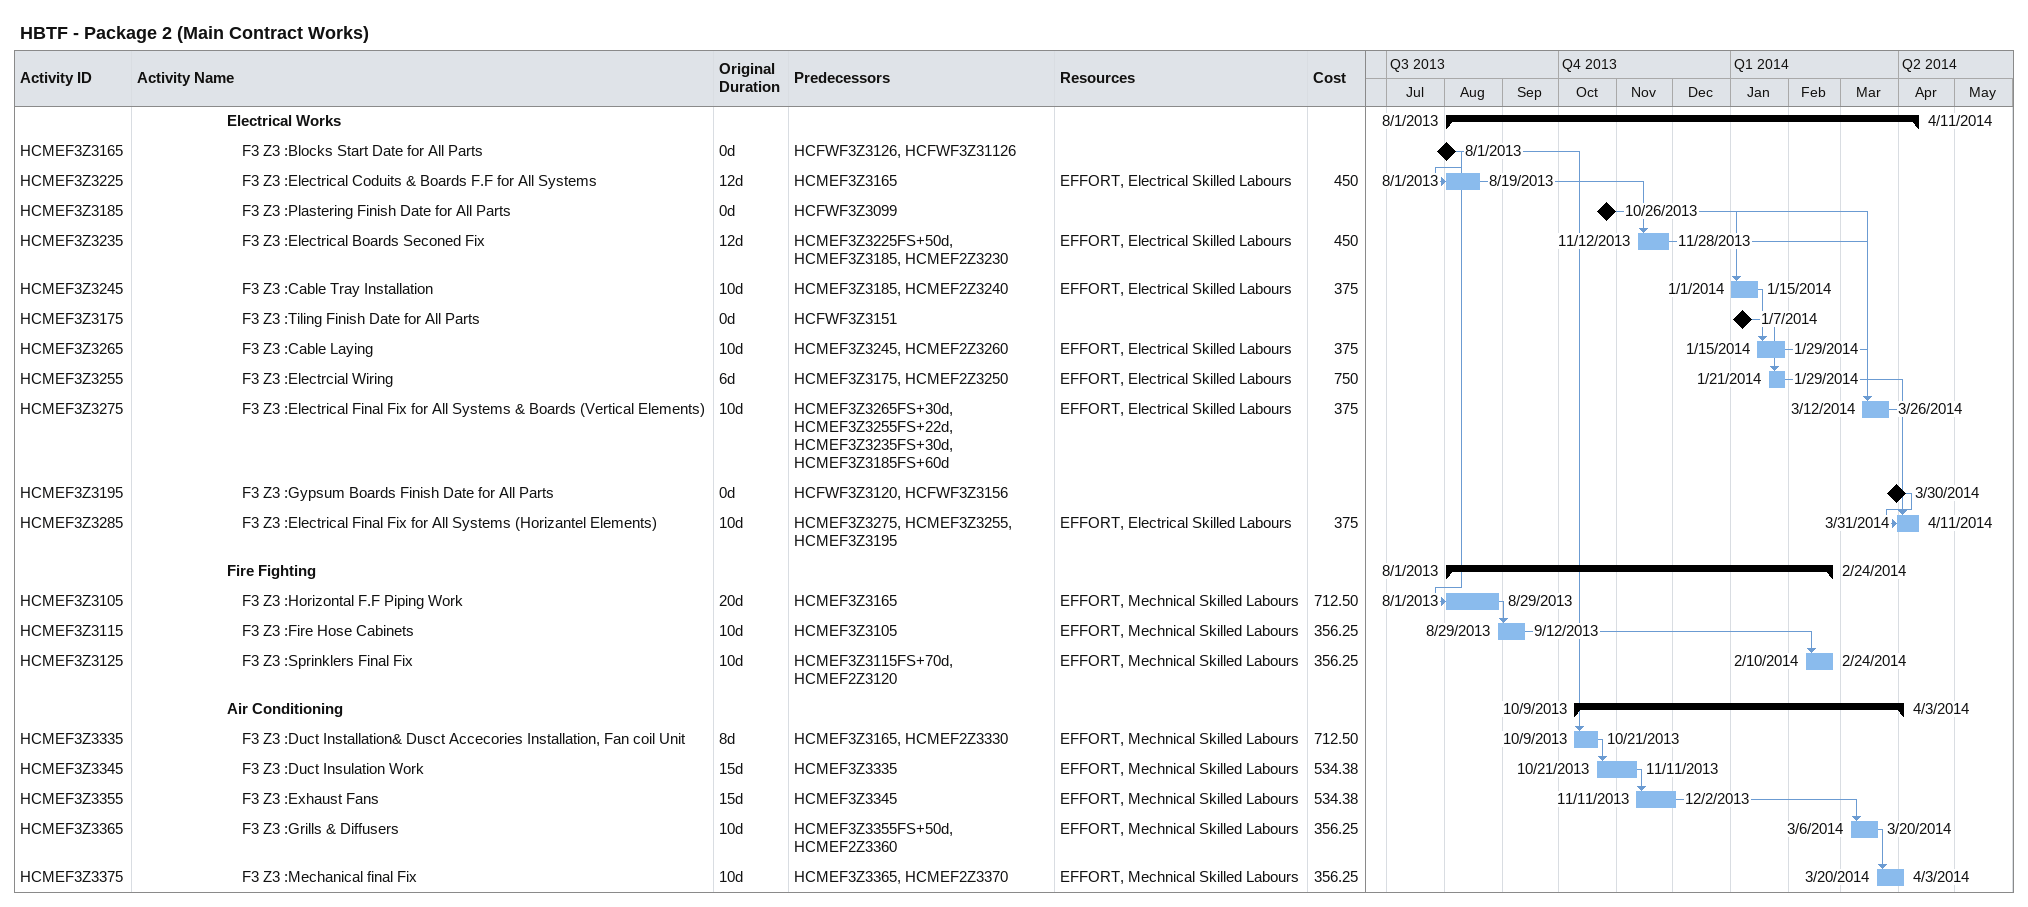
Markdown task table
HBTF - Package 2 (Main Contract Works)

| ID | Level | Task | Original duration | Start | Finish | Predecessors | Resources | Cost |
|---|---|---|---|---|---|---|---|---|
|  | 7 | **Electrical Works** |  | 2013-08-01 | 2014-04-11 |  |  |  |
| HCMEF3Z3165 | 8 | F3 Z3 :Blocks Start Date for All Parts | 0d | 2013-08-01 | 2013-08-01 | HCFWF3Z3126, HCFWF3Z31126 |  |  |
| HCMEF3Z3225 | 8 | F3 Z3 :Electrical Coduits & Boards F.F for All Systems | 12d | 2013-08-01 | 2013-08-19 | HCMEF3Z3165 | EFFORT, Electrical Skilled Labours | 450 |
| HCMEF3Z3185 | 8 | F3 Z3 :Plastering Finish Date for All Parts | 0d | 2013-10-26 | 2013-10-26 | HCFWF3Z3099 |  |  |
| HCMEF3Z3235 | 8 | F3 Z3 :Electrical Boards Seconed Fix | 12d | 2013-11-12 | 2013-11-28 | HCMEF3Z3225FS+50d, HCMEF3Z3185, HCMEF2Z3230 | EFFORT, Electrical Skilled Labours | 450 |
| HCMEF3Z3245 | 8 | F3 Z3 :Cable Tray Installation | 10d | 2014-01-01 | 2014-01-15 | HCMEF3Z3185, HCMEF2Z3240 | EFFORT, Electrical Skilled Labours | 375 |
| HCMEF3Z3175 | 8 | F3 Z3 :Tiling Finish Date for All Parts | 0d | 2014-01-07 | 2014-01-07 | HCFWF3Z3151 |  |  |
| HCMEF3Z3265 | 8 | F3 Z3 :Cable Laying | 10d | 2014-01-15 | 2014-01-29 | HCMEF3Z3245, HCMEF2Z3260 | EFFORT, Electrical Skilled Labours | 375 |
| HCMEF3Z3255 | 8 | F3 Z3 :Electrcial Wiring | 6d | 2014-01-21 | 2014-01-29 | HCMEF3Z3175, HCMEF2Z3250 | EFFORT, Electrical Skilled Labours | 750 |
| HCMEF3Z3275 | 8 | F3 Z3 :Electrical Final Fix for All Systems & Boards (Vertical Elements) | 10d | 2014-03-12 | 2014-03-26 | HCMEF3Z3265FS+30d, HCMEF3Z3255FS+22d, HCMEF3Z3235FS+30d, HCMEF3Z3185FS+60d | EFFORT, Electrical Skilled Labours | 375 |
| HCMEF3Z3195 | 8 | F3 Z3 :Gypsum Boards Finish Date for All Parts | 0d | 2014-03-30 | 2014-03-30 | HCFWF3Z3120, HCFWF3Z3156 |  |  |
| HCMEF3Z3285 | 8 | F3 Z3 :Electrical Final Fix for All Systems (Horizantel Elements) | 10d | 2014-03-31 | 2014-04-11 | HCMEF3Z3275, HCMEF3Z3255, HCMEF3Z3195 | EFFORT, Electrical Skilled Labours | 375 |
|  | 7 | **Fire Fighting** |  | 2013-08-01 | 2014-02-24 |  |  |  |
| HCMEF3Z3105 | 8 | F3 Z3 :Horizontal F.F Piping Work | 20d | 2013-08-01 | 2013-08-29 | HCMEF3Z3165 | EFFORT, Mechnical Skilled Labours | 712.50 |
| HCMEF3Z3115 | 8 | F3 Z3 :Fire Hose Cabinets | 10d | 2013-08-29 | 2013-09-12 | HCMEF3Z3105 | EFFORT, Mechnical Skilled Labours | 356.25 |
| HCMEF3Z3125 | 8 | F3 Z3 :Sprinklers Final Fix | 10d | 2014-02-10 | 2014-02-24 | HCMEF3Z3115FS+70d, HCMEF2Z3120 | EFFORT, Mechnical Skilled Labours | 356.25 |
|  | 7 | **Air Conditioning** |  | 2013-10-09 | 2014-04-03 |  |  |  |
| HCMEF3Z3335 | 8 | F3 Z3 :Duct Installation& Dusct Accecories Installation, Fan coil Unit | 8d | 2013-10-09 | 2013-10-21 | HCMEF3Z3165, HCMEF2Z3330 | EFFORT, Mechnical Skilled Labours | 712.50 |
| HCMEF3Z3345 | 8 | F3 Z3 :Duct Insulation Work | 15d | 2013-10-21 | 2013-11-11 | HCMEF3Z3335 | EFFORT, Mechnical Skilled Labours | 534.38 |
| HCMEF3Z3355 | 8 | F3 Z3 :Exhaust Fans | 15d | 2013-11-11 | 2013-12-02 | HCMEF3Z3345 | EFFORT, Mechnical Skilled Labours | 534.38 |
| HCMEF3Z3365 | 8 | F3 Z3 :Grills & Diffusers | 10d | 2014-03-06 | 2014-03-20 | HCMEF3Z3355FS+50d, HCMEF2Z3360 | EFFORT, Mechnical Skilled Labours | 356.25 |
| HCMEF3Z3375 | 8 | F3 Z3 :Mechanical final Fix | 10d | 2014-03-20 | 2014-04-03 | HCMEF3Z3365, HCMEF2Z3370 | EFFORT, Mechnical Skilled Labours | 356.25 |
